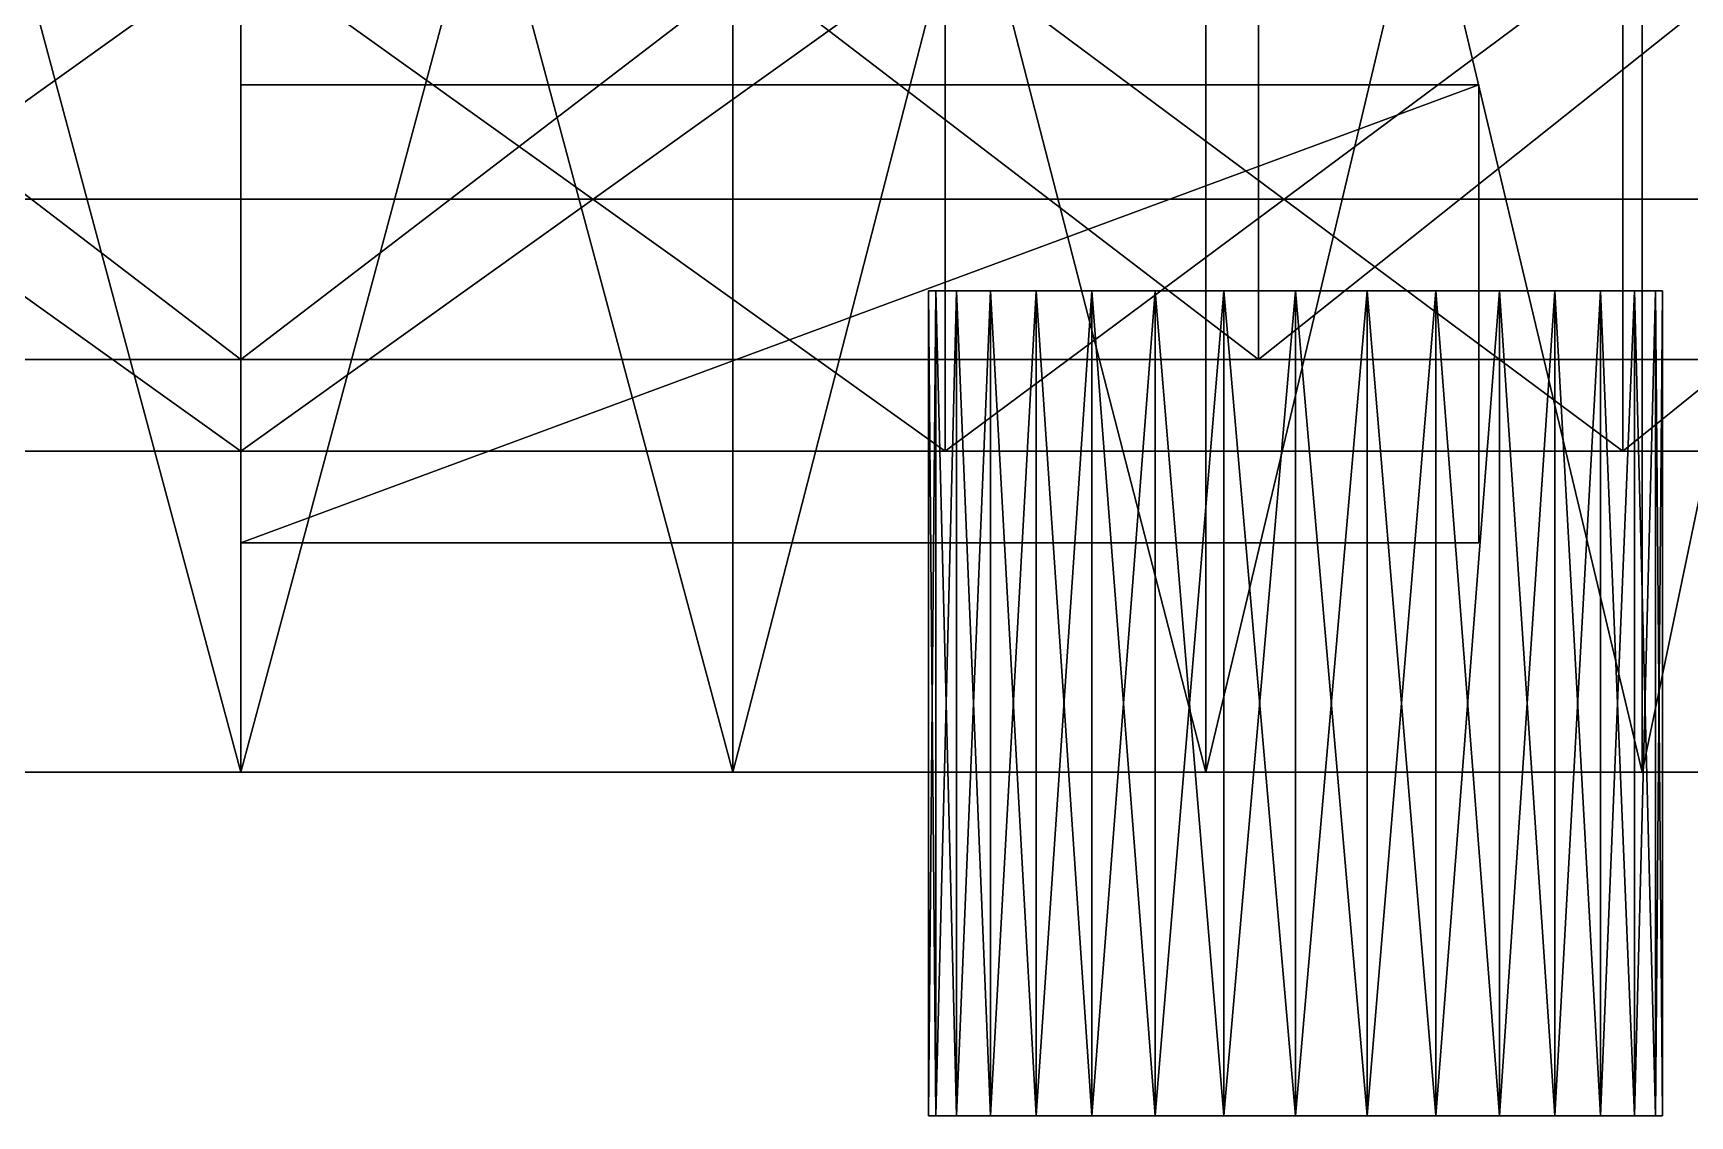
# Model space of a CAD drawing. Header units: millimetres. Extents: x -18 to 4450, y -985 to 970.
# Drawn here: x 725.9 to 798.2, y -895 to -847.8 of the extents above; entities that cross this region are included whole.
import ezdxf

# ---------------------------------------------------------------- set-up
doc = ezdxf.new("R2010")
doc.units = ezdxf.units.MM
for name, color, linetype in [('body__left_front_fender', 40, 'CONTINUOUS'), ('running_gear__front_left_hub_cap', 9, 'CONTINUOUS'), ('running_gear__front_left_inner_rim_shadow', 250, 'CONTINUOUS'), ('running_gear__front_left_lug_nut_2', 9, 'CONTINUOUS'), ('running_gear__front_left_lug_nut_6', 9, 'CONTINUOUS'), ('running_gear__front_left_outer_rim_ring', 9, 'CONTINUOUS'), ('running_gear__front_left_rim_vent_slot_2', 151, 'CONTINUOUS'), ('running_gear__front_left_rim_vent_slot_5', 151, 'CONTINUOUS')]:
    doc.layers.add(name, color=color, linetype=linetype)

msp = doc.modelspace()

# ---------------------------------------------------------------- linework, layer by layer
at = {"layer": 'body__left_front_fender'}
for points in [[(305.999994, -855.000019, 796.000004), (305.999994, -819.000006, 759.99999), (1093.999982, -819.000006, 759.99999)], [(305.999994, -855.000019, 796.000004), (1093.999982, -819.000006, 759.99999), (1093.999982, -855.000019, 796.000004)], [(305.999994, -855.000019, 984.000027), (305.999994, -819.000006, 1019.999981), (1093.999982, -819.000006, 1019.999981)], [(305.999994, -855.000019, 984.000027), (1093.999982, -819.000006, 1019.999981), (1093.999982, -855.000019, 984.000027)], [(305.999994, -855.000019, 796.000004), (1093.999982, -855.000019, 796.000004), (1093.999982, -855.000019, 984.000027)], [(305.999994, -855.000019, 796.000004), (1093.999982, -855.000019, 984.000027), (305.999994, -855.000019, 984.000027)]]:
    msp.add_3dface(points, dxfattribs=at)
at = {"layer": 'running_gear__front_left_hub_cap'}
for points in [[(735.000014, -879.999995, 504.999995), (735.000014, -800.000012, 504.999995), (713.540077, -800.000012, 502.886355)], [(735.000014, -879.999995, 504.999995), (713.540077, -800.000012, 502.886355), (713.540077, -879.999995, 502.886355)], [(713.540077, -879.999995, 287.113607), (713.540077, -800.000012, 287.113607), (735.000014, -800.000012, 284.999996)], [(713.540077, -879.999995, 287.113607), (735.000014, -800.000012, 284.999996), (735.000014, -879.999995, 284.999996)], [(756.459951, -879.999995, 502.886355), (756.459951, -800.000012, 502.886355), (735.000014, -800.000012, 504.999995)], [(756.459951, -879.999995, 502.886355), (735.000014, -800.000012, 504.999995), (735.000014, -879.999995, 504.999995)], [(735.000014, -879.999995, 284.999996), (735.000014, -800.000012, 284.999996), (756.459951, -800.000012, 287.113607)], [(735.000014, -879.999995, 284.999996), (756.459951, -800.000012, 287.113607), (756.459951, -879.999995, 287.113607)], [(777.095199, -879.999995, 496.626735), (777.095199, -800.000012, 496.626735), (756.459951, -800.000012, 502.886355)], [(777.095199, -879.999995, 496.626735), (756.459951, -800.000012, 502.886355), (756.459951, -879.999995, 502.886355)], [(756.459951, -879.999995, 287.113607), (756.459951, -800.000012, 287.113607), (777.095199, -800.000012, 293.373257)], [(756.459951, -879.999995, 287.113607), (777.095199, -800.000012, 293.373257), (777.095199, -879.999995, 293.373257)], [(796.112716, -879.999995, 486.461669), (796.112716, -800.000012, 486.461669), (777.095199, -800.000012, 496.626735)], [(796.112716, -879.999995, 486.461669), (777.095199, -800.000012, 496.626735), (777.095199, -879.999995, 496.626735)], [(777.095199, -879.999995, 293.373257), (777.095199, -800.000012, 293.373257), (796.112716, -800.000012, 303.538352)], [(777.095199, -879.999995, 293.373257), (796.112716, -800.000012, 303.538352), (796.112716, -879.999995, 303.538352)], [(812.781751, -879.999995, 472.781748), (812.781751, -800.000012, 472.781748), (796.112716, -800.000012, 486.461669)], [(812.781751, -879.999995, 472.781748), (796.112716, -800.000012, 486.461669), (796.112716, -879.999995, 486.461669)], [(796.112716, -879.999995, 303.538352), (796.112716, -800.000012, 303.538352), (812.781751, -800.000012, 317.218244)], [(796.112716, -879.999995, 303.538352), (812.781751, -800.000012, 317.218244), (812.781751, -879.999995, 317.218244)], [(735.000014, -879.999995, 395.000011), (625, -879.999995, 395.000011), (627.11364, -879.999995, 416.459948)], [(735.000014, -879.999995, 395.000011), (627.11364, -879.999995, 373.540074), (625, -879.999995, 395.000011)], [(735.000014, -879.999995, 395.000011), (627.11364, -879.999995, 416.459948), (633.37326, -879.999995, 437.095165)], [(735.000014, -879.999995, 395.000011), (633.37326, -879.999995, 352.904826), (627.11364, -879.999995, 373.540074)], [(735.000014, -879.999995, 395.000011), (633.37326, -879.999995, 437.095165), (643.538356, -879.999995, 456.112713)], [(735.000014, -879.999995, 395.000011), (643.538356, -879.999995, 333.887279), (633.37326, -879.999995, 352.904826)], [(735.000014, -879.999995, 395.000011), (643.538356, -879.999995, 456.112713), (657.218277, -879.999995, 472.781748)], [(735.000014, -879.999995, 395.000011), (657.218277, -879.999995, 317.218244), (643.538356, -879.999995, 333.887279)], [(735.000014, -879.999995, 395.000011), (657.218277, -879.999995, 472.781748), (673.887253, -879.999995, 486.461669)], [(735.000014, -879.999995, 395.000011), (673.887253, -879.999995, 303.538352), (657.218277, -879.999995, 317.218244)], [(735.000014, -879.999995, 395.000011), (673.887253, -879.999995, 486.461669), (692.90483, -879.999995, 496.626735)], [(735.000014, -879.999995, 395.000011), (692.90483, -879.999995, 293.373257), (673.887253, -879.999995, 303.538352)], [(735.000014, -879.999995, 395.000011), (692.90483, -879.999995, 496.626735), (713.540077, -879.999995, 502.886355)], [(735.000014, -879.999995, 395.000011), (713.540077, -879.999995, 287.113607), (692.90483, -879.999995, 293.373257)], [(735.000014, -879.999995, 395.000011), (713.540077, -879.999995, 502.886355), (735.000014, -879.999995, 504.999995)], [(735.000014, -879.999995, 395.000011), (735.000014, -879.999995, 284.999996), (713.540077, -879.999995, 287.113607)], [(735.000014, -879.999995, 395.000011), (842.886388, -879.999995, 416.459948), (845.000029, -879.999995, 395.000011)], [(735.000014, -879.999995, 395.000011), (836.626768, -879.999995, 437.095165), (842.886388, -879.999995, 416.459948)], [(735.000014, -879.999995, 395.000011), (826.461673, -879.999995, 456.112713), (836.626768, -879.999995, 437.095165)], [(735.000014, -879.999995, 395.000011), (812.781751, -879.999995, 472.781748), (826.461673, -879.999995, 456.112713)], [(735.000014, -879.999995, 395.000011), (796.112716, -879.999995, 486.461669), (812.781751, -879.999995, 472.781748)], [(735.000014, -879.999995, 395.000011), (777.095199, -879.999995, 496.626735), (796.112716, -879.999995, 486.461669)], [(735.000014, -879.999995, 395.000011), (756.459951, -879.999995, 502.886355), (777.095199, -879.999995, 496.626735)], [(735.000014, -879.999995, 395.000011), (735.000014, -879.999995, 504.999995), (756.459951, -879.999995, 502.886355)], [(735.000014, -879.999995, 395.000011), (756.459951, -879.999995, 287.113607), (735.000014, -879.999995, 284.999996)], [(735.000014, -879.999995, 395.000011), (777.095199, -879.999995, 293.373257), (756.459951, -879.999995, 287.113607)], [(735.000014, -879.999995, 395.000011), (796.112716, -879.999995, 303.538352), (777.095199, -879.999995, 293.373257)], [(735.000014, -879.999995, 395.000011), (812.781751, -879.999995, 317.218244), (796.112716, -879.999995, 303.538352)], [(735.000014, -879.999995, 395.000011), (826.461673, -879.999995, 333.887279), (812.781751, -879.999995, 317.218244)], [(735.000014, -879.999995, 395.000011), (836.626768, -879.999995, 352.904826), (826.461673, -879.999995, 333.887279)], [(735.000014, -879.999995, 395.000011), (842.886388, -879.999995, 373.540074), (836.626768, -879.999995, 352.904826)], [(735.000014, -879.999995, 395.000011), (845.000029, -879.999995, 395.000011), (842.886388, -879.999995, 373.540074)]]:
    msp.add_3dface(points, dxfattribs=at)
at = {"layer": 'running_gear__front_left_inner_rim_shadow'}
for points in [[(735.000014, -865.999997, 552.50001), (735.000014, -843.999982, 552.50001), (704.273283, -843.999982, 549.473703)], [(735.000014, -865.999997, 552.50001), (704.273283, -843.999982, 549.473703), (704.273283, -865.999997, 549.473703)], [(704.273283, -865.999997, 240.526319), (704.273283, -843.999982, 240.526319), (735.000014, -843.999982, 237.499997)], [(704.273283, -865.999997, 240.526319), (735.000014, -843.999982, 237.499997), (735.000014, -865.999997, 237.499997)], [(765.726745, -865.999997, 549.473703), (765.726745, -843.999982, 549.473703), (735.000014, -843.999982, 552.50001)], [(765.726745, -865.999997, 549.473703), (735.000014, -843.999982, 552.50001), (735.000014, -865.999997, 552.50001)], [(735.000014, -865.999997, 237.499997), (735.000014, -843.999982, 237.499997), (765.726745, -843.999982, 240.526319)], [(735.000014, -865.999997, 237.499997), (765.726745, -843.999982, 240.526319), (765.726745, -865.999997, 240.526319)], [(795.272648, -865.999997, 540.511012), (795.272648, -843.999982, 540.511012), (765.726745, -843.999982, 549.473703)], [(795.272648, -865.999997, 540.511012), (765.726745, -843.999982, 549.473703), (765.726745, -865.999997, 549.473703)], [(765.726745, -865.999997, 240.526319), (765.726745, -843.999982, 240.526319), (795.272648, -843.999982, 249.48898)], [(765.726745, -865.999997, 240.526319), (795.272648, -843.999982, 249.48898), (795.272648, -865.999997, 249.48898)], [(822.502315, -865.999997, 525.956452), (822.502315, -843.999982, 525.956452), (795.272648, -843.999982, 540.511012)], [(822.502315, -865.999997, 525.956452), (795.272648, -843.999982, 540.511012), (795.272648, -865.999997, 540.511012)], [(795.272648, -865.999997, 249.48898), (795.272648, -843.999982, 249.48898), (822.502315, -843.999982, 264.04354)], [(795.272648, -865.999997, 249.48898), (822.502315, -843.999982, 264.04354), (822.502315, -865.999997, 264.04354)], [(735.000014, -865.999997, 395.000011), (577.499986, -865.999997, 395.000011), (580.526292, -865.999997, 425.726712)], [(735.000014, -865.999997, 395.000011), (580.526292, -865.999997, 364.27328), (577.499986, -865.999997, 395.000011)], [(735.000014, -865.999997, 395.000011), (580.526292, -865.999997, 425.726712), (589.488983, -865.999997, 455.272645)], [(735.000014, -865.999997, 395.000011), (589.488983, -865.999997, 334.727347), (580.526292, -865.999997, 364.27328)], [(735.000014, -865.999997, 395.000011), (589.488983, -865.999997, 455.272645), (604.043543, -865.999997, 482.502311)], [(735.000014, -865.999997, 395.000011), (604.043543, -865.999997, 307.49768), (589.488983, -865.999997, 334.727347)], [(735.000014, -865.999997, 395.000011), (604.043543, -865.999997, 482.502311), (623.630702, -865.999997, 506.369293)], [(735.000014, -865.999997, 395.000011), (623.630702, -865.999997, 283.630669), (604.043543, -865.999997, 307.49768)], [(735.000014, -865.999997, 395.000011), (623.630702, -865.999997, 506.369293), (647.497714, -865.999997, 525.956452)], [(735.000014, -865.999997, 395.000011), (647.497714, -865.999997, 264.04354), (623.630702, -865.999997, 283.630669)], [(735.000014, -865.999997, 395.000011), (647.497714, -865.999997, 525.956452), (674.72738, -865.999997, 540.511012)], [(735.000014, -865.999997, 395.000011), (674.72738, -865.999997, 249.48898), (647.497714, -865.999997, 264.04354)], [(735.000014, -865.999997, 395.000011), (674.72738, -865.999997, 540.511012), (704.273283, -865.999997, 549.473703)], [(735.000014, -865.999997, 395.000011), (704.273283, -865.999997, 240.526319), (674.72738, -865.999997, 249.48898)], [(735.000014, -865.999997, 395.000011), (704.273283, -865.999997, 549.473703), (735.000014, -865.999997, 552.50001)], [(735.000014, -865.999997, 395.000011), (735.000014, -865.999997, 237.499997), (704.273283, -865.999997, 240.526319)], [(735.000014, -865.999997, 395.000011), (889.473677, -865.999997, 425.726712), (892.499983, -865.999997, 395.000011)], [(735.000014, -865.999997, 395.000011), (880.511045, -865.999997, 455.272645), (889.473677, -865.999997, 425.726712)], [(735.000014, -865.999997, 395.000011), (865.956485, -865.999997, 482.502311), (880.511045, -865.999997, 455.272645)], [(735.000014, -865.999997, 395.000011), (846.369326, -865.999997, 506.369293), (865.956485, -865.999997, 482.502311)], [(735.000014, -865.999997, 395.000011), (822.502315, -865.999997, 525.956452), (846.369326, -865.999997, 506.369293)], [(735.000014, -865.999997, 395.000011), (795.272648, -865.999997, 540.511012), (822.502315, -865.999997, 525.956452)], [(735.000014, -865.999997, 395.000011), (765.726745, -865.999997, 549.473703), (795.272648, -865.999997, 540.511012)], [(735.000014, -865.999997, 395.000011), (735.000014, -865.999997, 552.50001), (765.726745, -865.999997, 549.473703)], [(735.000014, -865.999997, 395.000011), (765.726745, -865.999997, 240.526319), (735.000014, -865.999997, 237.499997)], [(735.000014, -865.999997, 395.000011), (795.272648, -865.999997, 249.48898), (765.726745, -865.999997, 240.526319)], [(735.000014, -865.999997, 395.000011), (822.502315, -865.999997, 264.04354), (795.272648, -865.999997, 249.48898)], [(735.000014, -865.999997, 395.000011), (846.369326, -865.999997, 283.630669), (822.502315, -865.999997, 264.04354)], [(735.000014, -865.999997, 395.000011), (865.956485, -865.999997, 307.49768), (846.369326, -865.999997, 283.630669)], [(735.000014, -865.999997, 395.000011), (880.511045, -865.999997, 334.727347), (865.956485, -865.999997, 307.49768)], [(735.000014, -865.999997, 395.000011), (889.473677, -865.999997, 364.27328), (880.511045, -865.999997, 334.727347)], [(735.000014, -865.999997, 395.000011), (892.499983, -865.999997, 395.000011), (889.473677, -865.999997, 364.27328)]]:
    msp.add_3dface(points, dxfattribs=at)
at = {"layer": 'running_gear__front_left_lug_nut_2'}
for points in [[(765.307426, -894.999981, 477.79578), (765.307426, -859.000027, 477.79578), (764.999986, -859.000027, 474.674344)], [(765.307426, -894.999981, 477.79578), (764.999986, -859.000027, 474.674344), (764.999986, -894.999981, 474.674344)], [(781.000018, -859.000027, 474.674344), (765.307426, -859.000027, 477.79578), (764.999986, -859.000027, 474.674344)], [(764.999986, -894.999981, 474.674344), (764.999986, -859.000027, 474.674344), (765.307426, -859.000027, 471.552879)], [(764.999986, -894.999981, 474.674344), (765.307426, -859.000027, 471.552879), (765.307426, -894.999981, 471.552879)], [(781.000018, -859.000027, 474.674344), (764.999986, -859.000027, 474.674344), (765.307426, -859.000027, 471.552879)], [(766.217947, -894.999981, 480.797261), (766.217947, -859.000027, 480.797261), (765.307426, -859.000027, 477.79578)], [(766.217947, -894.999981, 480.797261), (765.307426, -859.000027, 477.79578), (765.307426, -894.999981, 477.79578)], [(781.000018, -859.000027, 474.674344), (766.217947, -859.000027, 480.797261), (765.307426, -859.000027, 477.79578)], [(765.307426, -894.999981, 471.552879), (765.307426, -859.000027, 471.552879), (766.217947, -859.000027, 468.551397)], [(765.307426, -894.999981, 471.552879), (766.217947, -859.000027, 468.551397), (766.217947, -894.999981, 468.551397)], [(781.000018, -859.000027, 474.674344), (765.307426, -859.000027, 471.552879), (766.217947, -859.000027, 468.551397)], [(767.6965, -894.999981, 483.563453), (767.6965, -859.000027, 483.563453), (766.217947, -859.000027, 480.797261)], [(767.6965, -894.999981, 483.563453), (766.217947, -859.000027, 480.797261), (766.217947, -894.999981, 480.797261)], [(781.000018, -859.000027, 474.674344), (767.6965, -859.000027, 483.563453), (766.217947, -859.000027, 480.797261)], [(766.217947, -894.999981, 468.551397), (766.217947, -859.000027, 468.551397), (767.6965, -859.000027, 465.785205)], [(766.217947, -894.999981, 468.551397), (767.6965, -859.000027, 465.785205), (767.6965, -894.999981, 465.785205)], [(781.000018, -859.000027, 474.674344), (766.217947, -859.000027, 468.551397), (767.6965, -859.000027, 465.785205)], [(769.686282, -894.999981, 485.988051), (769.686282, -859.000027, 485.988051), (767.6965, -859.000027, 483.563453)], [(769.686282, -894.999981, 485.988051), (767.6965, -859.000027, 483.563453), (767.6965, -894.999981, 483.563453)], [(781.000018, -859.000027, 474.674344), (769.686282, -859.000027, 485.988051), (767.6965, -859.000027, 483.563453)], [(767.6965, -894.999981, 465.785205), (767.6965, -859.000027, 465.785205), (769.686282, -859.000027, 463.360637)], [(767.6965, -894.999981, 465.785205), (769.686282, -859.000027, 463.360637), (769.686282, -894.999981, 463.360637)], [(781.000018, -859.000027, 474.674344), (767.6965, -859.000027, 465.785205), (769.686282, -859.000027, 463.360637)], [(772.110879, -894.999981, 487.977862), (772.110879, -859.000027, 487.977862), (769.686282, -859.000027, 485.988051)], [(772.110879, -894.999981, 487.977862), (769.686282, -859.000027, 485.988051), (769.686282, -894.999981, 485.988051)], [(781.000018, -859.000027, 474.674344), (772.110879, -859.000027, 487.977862), (769.686282, -859.000027, 485.988051)], [(769.686282, -894.999981, 463.360637), (769.686282, -859.000027, 463.360637), (772.110879, -859.000027, 461.370826)], [(769.686282, -894.999981, 463.360637), (772.110879, -859.000027, 461.370826), (772.110879, -894.999981, 461.370826)], [(781.000018, -859.000027, 474.674344), (769.686282, -859.000027, 463.360637), (772.110879, -859.000027, 461.370826)], [(774.877071, -894.999981, 489.456415), (774.877071, -859.000027, 489.456415), (772.110879, -859.000027, 487.977862)], [(774.877071, -894.999981, 489.456415), (772.110879, -859.000027, 487.977862), (772.110879, -894.999981, 487.977862)], [(781.000018, -859.000027, 474.674344), (774.877071, -859.000027, 489.456415), (772.110879, -859.000027, 487.977862)], [(772.110879, -894.999981, 461.370826), (772.110879, -859.000027, 461.370826), (774.877071, -859.000027, 459.892273)], [(772.110879, -894.999981, 461.370826), (774.877071, -859.000027, 459.892273), (774.877071, -894.999981, 459.892273)], [(781.000018, -859.000027, 474.674344), (772.110879, -859.000027, 461.370826), (774.877071, -859.000027, 459.892273)], [(777.878582, -894.999981, 490.366906), (777.878582, -859.000027, 490.366906), (774.877071, -859.000027, 489.456415)], [(777.878582, -894.999981, 490.366906), (774.877071, -859.000027, 489.456415), (774.877071, -894.999981, 489.456415)], [(781.000018, -859.000027, 474.674344), (777.878582, -859.000027, 490.366906), (774.877071, -859.000027, 489.456415)], [(774.877071, -894.999981, 459.892273), (774.877071, -859.000027, 459.892273), (777.878582, -859.000027, 458.981782)], [(774.877071, -894.999981, 459.892273), (777.878582, -859.000027, 458.981782), (777.878582, -894.999981, 458.981782)], [(781.000018, -859.000027, 474.674344), (774.877071, -859.000027, 459.892273), (777.878582, -859.000027, 458.981782)], [(781.000018, -894.999981, 490.674347), (781.000018, -859.000027, 490.674347), (777.878582, -859.000027, 490.366906)], [(781.000018, -894.999981, 490.674347), (777.878582, -859.000027, 490.366906), (777.878582, -894.999981, 490.366906)], [(781.000018, -859.000027, 474.674344), (781.000018, -859.000027, 490.674347), (777.878582, -859.000027, 490.366906)], [(777.878582, -894.999981, 458.981782), (777.878582, -859.000027, 458.981782), (781.000018, -859.000027, 458.674341)], [(777.878582, -894.999981, 458.981782), (781.000018, -859.000027, 458.674341), (781.000018, -894.999981, 458.674341)], [(781.000018, -859.000027, 474.674344), (777.878582, -859.000027, 458.981782), (781.000018, -859.000027, 458.674341)], [(781.000018, -859.000027, 474.674344), (796.999991, -859.000027, 474.674344), (796.69255, -859.000027, 477.79578)], [(781.000018, -859.000027, 474.674344), (796.69255, -859.000027, 477.79578), (795.782089, -859.000027, 480.797261)], [(781.000018, -859.000027, 474.674344), (795.782089, -859.000027, 480.797261), (794.303536, -859.000027, 483.563453)], [(781.000018, -859.000027, 474.674344), (794.303536, -859.000027, 483.563453), (792.313695, -859.000027, 485.988051)], [(781.000018, -859.000027, 474.674344), (792.313695, -859.000027, 485.988051), (789.889097, -859.000027, 487.977862)], [(781.000018, -859.000027, 474.674344), (789.889097, -859.000027, 487.977862), (787.122905, -859.000027, 489.456415)], [(781.000018, -859.000027, 474.674344), (787.122905, -859.000027, 489.456415), (784.121454, -859.000027, 490.366906)], [(784.121454, -894.999981, 490.366906), (784.121454, -859.000027, 490.366906), (781.000018, -859.000027, 490.674347)], [(784.121454, -894.999981, 490.366906), (781.000018, -859.000027, 490.674347), (781.000018, -894.999981, 490.674347)], [(781.000018, -859.000027, 474.674344), (784.121454, -859.000027, 490.366906), (781.000018, -859.000027, 490.674347)], [(781.000018, -894.999981, 458.674341), (781.000018, -859.000027, 458.674341), (784.121454, -859.000027, 458.981782)], [(781.000018, -894.999981, 458.674341), (784.121454, -859.000027, 458.981782), (784.121454, -894.999981, 458.981782)], [(781.000018, -859.000027, 474.674344), (781.000018, -859.000027, 458.674341), (784.121454, -859.000027, 458.981782)], [(781.000018, -859.000027, 474.674344), (784.121454, -859.000027, 458.981782), (787.122905, -859.000027, 459.892273)], [(781.000018, -859.000027, 474.674344), (787.122905, -859.000027, 459.892273), (789.889097, -859.000027, 461.370826)], [(781.000018, -859.000027, 474.674344), (789.889097, -859.000027, 461.370826), (792.313695, -859.000027, 463.360637)], [(781.000018, -859.000027, 474.674344), (792.313695, -859.000027, 463.360637), (794.303536, -859.000027, 465.785205)], [(781.000018, -859.000027, 474.674344), (794.303536, -859.000027, 465.785205), (795.782089, -859.000027, 468.551397)], [(781.000018, -859.000027, 474.674344), (795.782089, -859.000027, 468.551397), (796.69255, -859.000027, 471.552879)], [(781.000018, -859.000027, 474.674344), (796.69255, -859.000027, 471.552879), (796.999991, -859.000027, 474.674344)], [(787.122905, -894.999981, 489.456415), (787.122905, -859.000027, 489.456415), (784.121454, -859.000027, 490.366906)], [(787.122905, -894.999981, 489.456415), (784.121454, -859.000027, 490.366906), (784.121454, -894.999981, 490.366906)], [(784.121454, -894.999981, 458.981782), (784.121454, -859.000027, 458.981782), (787.122905, -859.000027, 459.892273)], [(784.121454, -894.999981, 458.981782), (787.122905, -859.000027, 459.892273), (787.122905, -894.999981, 459.892273)], [(789.889097, -894.999981, 487.977862), (789.889097, -859.000027, 487.977862), (787.122905, -859.000027, 489.456415)], [(789.889097, -894.999981, 487.977862), (787.122905, -859.000027, 489.456415), (787.122905, -894.999981, 489.456415)], [(787.122905, -894.999981, 459.892273), (787.122905, -859.000027, 459.892273), (789.889097, -859.000027, 461.370826)], [(787.122905, -894.999981, 459.892273), (789.889097, -859.000027, 461.370826), (789.889097, -894.999981, 461.370826)], [(792.313695, -894.999981, 485.988051), (792.313695, -859.000027, 485.988051), (789.889097, -859.000027, 487.977862)], [(792.313695, -894.999981, 485.988051), (789.889097, -859.000027, 487.977862), (789.889097, -894.999981, 487.977862)], [(789.889097, -894.999981, 461.370826), (789.889097, -859.000027, 461.370826), (792.313695, -859.000027, 463.360637)], [(789.889097, -894.999981, 461.370826), (792.313695, -859.000027, 463.360637), (792.313695, -894.999981, 463.360637)], [(794.303536, -894.999981, 483.563453), (794.303536, -859.000027, 483.563453), (792.313695, -859.000027, 485.988051)], [(794.303536, -894.999981, 483.563453), (792.313695, -859.000027, 485.988051), (792.313695, -894.999981, 485.988051)], [(792.313695, -894.999981, 463.360637), (792.313695, -859.000027, 463.360637), (794.303536, -859.000027, 465.785205)], [(792.313695, -894.999981, 463.360637), (794.303536, -859.000027, 465.785205), (794.303536, -894.999981, 465.785205)], [(795.782089, -894.999981, 480.797261), (795.782089, -859.000027, 480.797261), (794.303536, -859.000027, 483.563453)], [(795.782089, -894.999981, 480.797261), (794.303536, -859.000027, 483.563453), (794.303536, -894.999981, 483.563453)], [(794.303536, -894.999981, 465.785205), (794.303536, -859.000027, 465.785205), (795.782089, -859.000027, 468.551397)], [(794.303536, -894.999981, 465.785205), (795.782089, -859.000027, 468.551397), (795.782089, -894.999981, 468.551397)], [(796.69255, -894.999981, 477.79578), (796.69255, -859.000027, 477.79578), (795.782089, -859.000027, 480.797261)], [(796.69255, -894.999981, 477.79578), (795.782089, -859.000027, 480.797261), (795.782089, -894.999981, 480.797261)], [(795.782089, -894.999981, 468.551397), (795.782089, -859.000027, 468.551397), (796.69255, -859.000027, 471.552879)], [(795.782089, -894.999981, 468.551397), (796.69255, -859.000027, 471.552879), (796.69255, -894.999981, 471.552879)], [(796.999991, -894.999981, 474.674344), (796.999991, -859.000027, 474.674344), (796.69255, -859.000027, 477.79578)], [(796.999991, -894.999981, 474.674344), (796.69255, -859.000027, 477.79578), (796.69255, -894.999981, 477.79578)], [(796.69255, -894.999981, 471.552879), (796.69255, -859.000027, 471.552879), (796.999991, -859.000027, 474.674344)], [(796.69255, -894.999981, 471.552879), (796.999991, -859.000027, 474.674344), (796.999991, -894.999981, 474.674344)], [(781.000018, -894.999981, 474.674344), (764.999986, -894.999981, 474.674344), (765.307426, -894.999981, 477.79578)], [(781.000018, -894.999981, 474.674344), (765.307426, -894.999981, 471.552879), (764.999986, -894.999981, 474.674344)], [(781.000018, -894.999981, 474.674344), (765.307426, -894.999981, 477.79578), (766.217947, -894.999981, 480.797261)], [(781.000018, -894.999981, 474.674344), (766.217947, -894.999981, 468.551397), (765.307426, -894.999981, 471.552879)], [(781.000018, -894.999981, 474.674344), (766.217947, -894.999981, 480.797261), (767.6965, -894.999981, 483.563453)], [(781.000018, -894.999981, 474.674344), (767.6965, -894.999981, 465.785205), (766.217947, -894.999981, 468.551397)], [(781.000018, -894.999981, 474.674344), (767.6965, -894.999981, 483.563453), (769.686282, -894.999981, 485.988051)], [(781.000018, -894.999981, 474.674344), (769.686282, -894.999981, 463.360637), (767.6965, -894.999981, 465.785205)], [(781.000018, -894.999981, 474.674344), (769.686282, -894.999981, 485.988051), (772.110879, -894.999981, 487.977862)], [(781.000018, -894.999981, 474.674344), (772.110879, -894.999981, 461.370826), (769.686282, -894.999981, 463.360637)], [(781.000018, -894.999981, 474.674344), (772.110879, -894.999981, 487.977862), (774.877071, -894.999981, 489.456415)], [(781.000018, -894.999981, 474.674344), (774.877071, -894.999981, 459.892273), (772.110879, -894.999981, 461.370826)], [(781.000018, -894.999981, 474.674344), (774.877071, -894.999981, 489.456415), (777.878582, -894.999981, 490.366906)], [(781.000018, -894.999981, 474.674344), (777.878582, -894.999981, 458.981782), (774.877071, -894.999981, 459.892273)], [(781.000018, -894.999981, 474.674344), (777.878582, -894.999981, 490.366906), (781.000018, -894.999981, 490.674347)], [(781.000018, -894.999981, 474.674344), (781.000018, -894.999981, 458.674341), (777.878582, -894.999981, 458.981782)], [(781.000018, -894.999981, 474.674344), (796.69255, -894.999981, 477.79578), (796.999991, -894.999981, 474.674344)], [(781.000018, -894.999981, 474.674344), (795.782089, -894.999981, 480.797261), (796.69255, -894.999981, 477.79578)], [(781.000018, -894.999981, 474.674344), (794.303536, -894.999981, 483.563453), (795.782089, -894.999981, 480.797261)], [(781.000018, -894.999981, 474.674344), (792.313695, -894.999981, 485.988051), (794.303536, -894.999981, 483.563453)], [(781.000018, -894.999981, 474.674344), (789.889097, -894.999981, 487.977862), (792.313695, -894.999981, 485.988051)], [(781.000018, -894.999981, 474.674344), (787.122905, -894.999981, 489.456415), (789.889097, -894.999981, 487.977862)], [(781.000018, -894.999981, 474.674344), (784.121454, -894.999981, 490.366906), (787.122905, -894.999981, 489.456415)], [(781.000018, -894.999981, 474.674344), (781.000018, -894.999981, 490.674347), (784.121454, -894.999981, 490.366906)], [(781.000018, -894.999981, 474.674344), (784.121454, -894.999981, 458.981782), (781.000018, -894.999981, 458.674341)], [(781.000018, -894.999981, 474.674344), (787.122905, -894.999981, 459.892273), (784.121454, -894.999981, 458.981782)], [(781.000018, -894.999981, 474.674344), (789.889097, -894.999981, 461.370826), (787.122905, -894.999981, 459.892273)], [(781.000018, -894.999981, 474.674344), (792.313695, -894.999981, 463.360637), (789.889097, -894.999981, 461.370826)], [(781.000018, -894.999981, 474.674344), (794.303536, -894.999981, 465.785205), (792.313695, -894.999981, 463.360637)], [(781.000018, -894.999981, 474.674344), (795.782089, -894.999981, 468.551397), (794.303536, -894.999981, 465.785205)], [(781.000018, -894.999981, 474.674344), (796.69255, -894.999981, 471.552879), (795.782089, -894.999981, 468.551397)], [(781.000018, -894.999981, 474.674344), (796.999991, -894.999981, 474.674344), (796.69255, -894.999981, 471.552879)]]:
    msp.add_3dface(points, dxfattribs=at)
at = {"layer": 'running_gear__front_left_lug_nut_6'}
for points in [[(765.307426, -894.999981, 318.447113), (765.307426, -859.000027, 318.447113), (764.999986, -859.000027, 315.325677)], [(765.307426, -894.999981, 318.447113), (764.999986, -859.000027, 315.325677), (764.999986, -894.999981, 315.325677)], [(781.000018, -859.000027, 315.325677), (765.307426, -859.000027, 318.447113), (764.999986, -859.000027, 315.325677)], [(764.999986, -894.999981, 315.325677), (764.999986, -859.000027, 315.325677), (765.307426, -859.000027, 312.204212)], [(764.999986, -894.999981, 315.325677), (765.307426, -859.000027, 312.204212), (765.307426, -894.999981, 312.204212)], [(781.000018, -859.000027, 315.325677), (764.999986, -859.000027, 315.325677), (765.307426, -859.000027, 312.204212)], [(766.217947, -894.999981, 321.448594), (766.217947, -859.000027, 321.448594), (765.307426, -859.000027, 318.447113)], [(766.217947, -894.999981, 321.448594), (765.307426, -859.000027, 318.447113), (765.307426, -894.999981, 318.447113)], [(781.000018, -859.000027, 315.325677), (766.217947, -859.000027, 321.448594), (765.307426, -859.000027, 318.447113)], [(765.307426, -894.999981, 312.204212), (765.307426, -859.000027, 312.204212), (766.217947, -859.000027, 309.202731)], [(765.307426, -894.999981, 312.204212), (766.217947, -859.000027, 309.202731), (766.217947, -894.999981, 309.202731)], [(781.000018, -859.000027, 315.325677), (765.307426, -859.000027, 312.204212), (766.217947, -859.000027, 309.202731)], [(767.6965, -894.999981, 324.214786), (767.6965, -859.000027, 324.214786), (766.217947, -859.000027, 321.448594)], [(767.6965, -894.999981, 324.214786), (766.217947, -859.000027, 321.448594), (766.217947, -894.999981, 321.448594)], [(781.000018, -859.000027, 315.325677), (767.6965, -859.000027, 324.214786), (766.217947, -859.000027, 321.448594)], [(766.217947, -894.999981, 309.202731), (766.217947, -859.000027, 309.202731), (767.6965, -859.000027, 306.436539)], [(766.217947, -894.999981, 309.202731), (767.6965, -859.000027, 306.436539), (767.6965, -894.999981, 306.436539)], [(781.000018, -859.000027, 315.325677), (766.217947, -859.000027, 309.202731), (767.6965, -859.000027, 306.436539)], [(769.686282, -894.999981, 326.639384), (769.686282, -859.000027, 326.639384), (767.6965, -859.000027, 324.214786)], [(769.686282, -894.999981, 326.639384), (767.6965, -859.000027, 324.214786), (767.6965, -894.999981, 324.214786)], [(781.000018, -859.000027, 315.325677), (769.686282, -859.000027, 326.639384), (767.6965, -859.000027, 324.214786)], [(767.6965, -894.999981, 306.436539), (767.6965, -859.000027, 306.436539), (769.686282, -859.000027, 304.011941)], [(767.6965, -894.999981, 306.436539), (769.686282, -859.000027, 304.011941), (769.686282, -894.999981, 304.011941)], [(781.000018, -859.000027, 315.325677), (767.6965, -859.000027, 306.436539), (769.686282, -859.000027, 304.011941)], [(772.110879, -894.999981, 328.629166), (772.110879, -859.000027, 328.629166), (769.686282, -859.000027, 326.639384)], [(772.110879, -894.999981, 328.629166), (769.686282, -859.000027, 326.639384), (769.686282, -894.999981, 326.639384)], [(781.000018, -859.000027, 315.325677), (772.110879, -859.000027, 328.629166), (769.686282, -859.000027, 326.639384)], [(769.686282, -894.999981, 304.011941), (769.686282, -859.000027, 304.011941), (772.110879, -859.000027, 302.022159)], [(769.686282, -894.999981, 304.011941), (772.110879, -859.000027, 302.022159), (772.110879, -894.999981, 302.022159)], [(781.000018, -859.000027, 315.325677), (769.686282, -859.000027, 304.011941), (772.110879, -859.000027, 302.022159)], [(774.877071, -894.999981, 330.107749), (774.877071, -859.000027, 330.107749), (772.110879, -859.000027, 328.629166)], [(774.877071, -894.999981, 330.107749), (772.110879, -859.000027, 328.629166), (772.110879, -894.999981, 328.629166)], [(781.000018, -859.000027, 315.325677), (774.877071, -859.000027, 330.107749), (772.110879, -859.000027, 328.629166)], [(772.110879, -894.999981, 302.022159), (772.110879, -859.000027, 302.022159), (774.877071, -859.000027, 300.543576)], [(772.110879, -894.999981, 302.022159), (774.877071, -859.000027, 300.543576), (774.877071, -894.999981, 300.543576)], [(781.000018, -859.000027, 315.325677), (772.110879, -859.000027, 302.022159), (774.877071, -859.000027, 300.543576)], [(777.878582, -894.999981, 331.018239), (777.878582, -859.000027, 331.018239), (774.877071, -859.000027, 330.107749)], [(777.878582, -894.999981, 331.018239), (774.877071, -859.000027, 330.107749), (774.877071, -894.999981, 330.107749)], [(781.000018, -859.000027, 315.325677), (777.878582, -859.000027, 331.018239), (774.877071, -859.000027, 330.107749)], [(774.877071, -894.999981, 300.543576), (774.877071, -859.000027, 300.543576), (777.878582, -859.000027, 299.633086)], [(774.877071, -894.999981, 300.543576), (777.878582, -859.000027, 299.633086), (777.878582, -894.999981, 299.633086)], [(781.000018, -859.000027, 315.325677), (774.877071, -859.000027, 300.543576), (777.878582, -859.000027, 299.633086)], [(781.000018, -894.999981, 331.32565), (781.000018, -859.000027, 331.32565), (777.878582, -859.000027, 331.018239)], [(781.000018, -894.999981, 331.32565), (777.878582, -859.000027, 331.018239), (777.878582, -894.999981, 331.018239)], [(781.000018, -859.000027, 315.325677), (781.000018, -859.000027, 331.32565), (777.878582, -859.000027, 331.018239)], [(777.878582, -894.999981, 299.633086), (777.878582, -859.000027, 299.633086), (781.000018, -859.000027, 299.325675)], [(777.878582, -894.999981, 299.633086), (781.000018, -859.000027, 299.325675), (781.000018, -894.999981, 299.325675)], [(781.000018, -859.000027, 315.325677), (777.878582, -859.000027, 299.633086), (781.000018, -859.000027, 299.325675)], [(781.000018, -859.000027, 315.325677), (796.999991, -859.000027, 315.325677), (796.69255, -859.000027, 318.447113)], [(781.000018, -859.000027, 315.325677), (796.69255, -859.000027, 318.447113), (795.782089, -859.000027, 321.448594)], [(781.000018, -859.000027, 315.325677), (795.782089, -859.000027, 321.448594), (794.303536, -859.000027, 324.214786)], [(781.000018, -859.000027, 315.325677), (794.303536, -859.000027, 324.214786), (792.313695, -859.000027, 326.639384)], [(781.000018, -859.000027, 315.325677), (792.313695, -859.000027, 326.639384), (789.889097, -859.000027, 328.629166)], [(781.000018, -859.000027, 315.325677), (789.889097, -859.000027, 328.629166), (787.122905, -859.000027, 330.107749)], [(781.000018, -859.000027, 315.325677), (787.122905, -859.000027, 330.107749), (784.121454, -859.000027, 331.018239)], [(784.121454, -894.999981, 331.018239), (784.121454, -859.000027, 331.018239), (781.000018, -859.000027, 331.32565)], [(784.121454, -894.999981, 331.018239), (781.000018, -859.000027, 331.32565), (781.000018, -894.999981, 331.32565)], [(781.000018, -859.000027, 315.325677), (784.121454, -859.000027, 331.018239), (781.000018, -859.000027, 331.32565)], [(781.000018, -894.999981, 299.325675), (781.000018, -859.000027, 299.325675), (784.121454, -859.000027, 299.633086)], [(781.000018, -894.999981, 299.325675), (784.121454, -859.000027, 299.633086), (784.121454, -894.999981, 299.633086)], [(781.000018, -859.000027, 315.325677), (781.000018, -859.000027, 299.325675), (784.121454, -859.000027, 299.633086)], [(781.000018, -859.000027, 315.325677), (784.121454, -859.000027, 299.633086), (787.122905, -859.000027, 300.543576)], [(781.000018, -859.000027, 315.325677), (787.122905, -859.000027, 300.543576), (789.889097, -859.000027, 302.022159)], [(781.000018, -859.000027, 315.325677), (789.889097, -859.000027, 302.022159), (792.313695, -859.000027, 304.011941)], [(781.000018, -859.000027, 315.325677), (792.313695, -859.000027, 304.011941), (794.303536, -859.000027, 306.436539)], [(781.000018, -859.000027, 315.325677), (794.303536, -859.000027, 306.436539), (795.782089, -859.000027, 309.202731)], [(781.000018, -859.000027, 315.325677), (795.782089, -859.000027, 309.202731), (796.69255, -859.000027, 312.204212)], [(781.000018, -859.000027, 315.325677), (796.69255, -859.000027, 312.204212), (796.999991, -859.000027, 315.325677)], [(787.122905, -894.999981, 330.107749), (787.122905, -859.000027, 330.107749), (784.121454, -859.000027, 331.018239)], [(787.122905, -894.999981, 330.107749), (784.121454, -859.000027, 331.018239), (784.121454, -894.999981, 331.018239)], [(784.121454, -894.999981, 299.633086), (784.121454, -859.000027, 299.633086), (787.122905, -859.000027, 300.543576)], [(784.121454, -894.999981, 299.633086), (787.122905, -859.000027, 300.543576), (787.122905, -894.999981, 300.543576)], [(789.889097, -894.999981, 328.629166), (789.889097, -859.000027, 328.629166), (787.122905, -859.000027, 330.107749)], [(789.889097, -894.999981, 328.629166), (787.122905, -859.000027, 330.107749), (787.122905, -894.999981, 330.107749)], [(787.122905, -894.999981, 300.543576), (787.122905, -859.000027, 300.543576), (789.889097, -859.000027, 302.022159)], [(787.122905, -894.999981, 300.543576), (789.889097, -859.000027, 302.022159), (789.889097, -894.999981, 302.022159)], [(792.313695, -894.999981, 326.639384), (792.313695, -859.000027, 326.639384), (789.889097, -859.000027, 328.629166)], [(792.313695, -894.999981, 326.639384), (789.889097, -859.000027, 328.629166), (789.889097, -894.999981, 328.629166)], [(789.889097, -894.999981, 302.022159), (789.889097, -859.000027, 302.022159), (792.313695, -859.000027, 304.011941)], [(789.889097, -894.999981, 302.022159), (792.313695, -859.000027, 304.011941), (792.313695, -894.999981, 304.011941)], [(794.303536, -894.999981, 324.214786), (794.303536, -859.000027, 324.214786), (792.313695, -859.000027, 326.639384)], [(794.303536, -894.999981, 324.214786), (792.313695, -859.000027, 326.639384), (792.313695, -894.999981, 326.639384)], [(792.313695, -894.999981, 304.011941), (792.313695, -859.000027, 304.011941), (794.303536, -859.000027, 306.436539)], [(792.313695, -894.999981, 304.011941), (794.303536, -859.000027, 306.436539), (794.303536, -894.999981, 306.436539)], [(795.782089, -894.999981, 321.448594), (795.782089, -859.000027, 321.448594), (794.303536, -859.000027, 324.214786)], [(795.782089, -894.999981, 321.448594), (794.303536, -859.000027, 324.214786), (794.303536, -894.999981, 324.214786)], [(794.303536, -894.999981, 306.436539), (794.303536, -859.000027, 306.436539), (795.782089, -859.000027, 309.202731)], [(794.303536, -894.999981, 306.436539), (795.782089, -859.000027, 309.202731), (795.782089, -894.999981, 309.202731)], [(796.69255, -894.999981, 318.447113), (796.69255, -859.000027, 318.447113), (795.782089, -859.000027, 321.448594)], [(796.69255, -894.999981, 318.447113), (795.782089, -859.000027, 321.448594), (795.782089, -894.999981, 321.448594)], [(795.782089, -894.999981, 309.202731), (795.782089, -859.000027, 309.202731), (796.69255, -859.000027, 312.204212)], [(795.782089, -894.999981, 309.202731), (796.69255, -859.000027, 312.204212), (796.69255, -894.999981, 312.204212)], [(796.999991, -894.999981, 315.325677), (796.999991, -859.000027, 315.325677), (796.69255, -859.000027, 318.447113)], [(796.999991, -894.999981, 315.325677), (796.69255, -859.000027, 318.447113), (796.69255, -894.999981, 318.447113)], [(796.69255, -894.999981, 312.204212), (796.69255, -859.000027, 312.204212), (796.999991, -859.000027, 315.325677)], [(796.69255, -894.999981, 312.204212), (796.999991, -859.000027, 315.325677), (796.999991, -894.999981, 315.325677)], [(781.000018, -894.999981, 315.325677), (764.999986, -894.999981, 315.325677), (765.307426, -894.999981, 318.447113)], [(781.000018, -894.999981, 315.325677), (765.307426, -894.999981, 312.204212), (764.999986, -894.999981, 315.325677)], [(781.000018, -894.999981, 315.325677), (765.307426, -894.999981, 318.447113), (766.217947, -894.999981, 321.448594)], [(781.000018, -894.999981, 315.325677), (766.217947, -894.999981, 309.202731), (765.307426, -894.999981, 312.204212)], [(781.000018, -894.999981, 315.325677), (766.217947, -894.999981, 321.448594), (767.6965, -894.999981, 324.214786)], [(781.000018, -894.999981, 315.325677), (767.6965, -894.999981, 306.436539), (766.217947, -894.999981, 309.202731)], [(781.000018, -894.999981, 315.325677), (767.6965, -894.999981, 324.214786), (769.686282, -894.999981, 326.639384)], [(781.000018, -894.999981, 315.325677), (769.686282, -894.999981, 304.011941), (767.6965, -894.999981, 306.436539)], [(781.000018, -894.999981, 315.325677), (769.686282, -894.999981, 326.639384), (772.110879, -894.999981, 328.629166)], [(781.000018, -894.999981, 315.325677), (772.110879, -894.999981, 302.022159), (769.686282, -894.999981, 304.011941)], [(781.000018, -894.999981, 315.325677), (772.110879, -894.999981, 328.629166), (774.877071, -894.999981, 330.107749)], [(781.000018, -894.999981, 315.325677), (774.877071, -894.999981, 300.543576), (772.110879, -894.999981, 302.022159)], [(781.000018, -894.999981, 315.325677), (774.877071, -894.999981, 330.107749), (777.878582, -894.999981, 331.018239)], [(781.000018, -894.999981, 315.325677), (777.878582, -894.999981, 299.633086), (774.877071, -894.999981, 300.543576)], [(781.000018, -894.999981, 315.325677), (777.878582, -894.999981, 331.018239), (781.000018, -894.999981, 331.32565)], [(781.000018, -894.999981, 315.325677), (781.000018, -894.999981, 299.325675), (777.878582, -894.999981, 299.633086)], [(781.000018, -894.999981, 315.325677), (796.69255, -894.999981, 318.447113), (796.999991, -894.999981, 315.325677)], [(781.000018, -894.999981, 315.325677), (795.782089, -894.999981, 321.448594), (796.69255, -894.999981, 318.447113)], [(781.000018, -894.999981, 315.325677), (794.303536, -894.999981, 324.214786), (795.782089, -894.999981, 321.448594)], [(781.000018, -894.999981, 315.325677), (792.313695, -894.999981, 326.639384), (794.303536, -894.999981, 324.214786)], [(781.000018, -894.999981, 315.325677), (789.889097, -894.999981, 328.629166), (792.313695, -894.999981, 326.639384)], [(781.000018, -894.999981, 315.325677), (787.122905, -894.999981, 330.107749), (789.889097, -894.999981, 328.629166)], [(781.000018, -894.999981, 315.325677), (784.121454, -894.999981, 331.018239), (787.122905, -894.999981, 330.107749)], [(781.000018, -894.999981, 315.325677), (781.000018, -894.999981, 331.32565), (784.121454, -894.999981, 331.018239)], [(781.000018, -894.999981, 315.325677), (784.121454, -894.999981, 299.633086), (781.000018, -894.999981, 299.325675)], [(781.000018, -894.999981, 315.325677), (787.122905, -894.999981, 300.543576), (784.121454, -894.999981, 299.633086)], [(781.000018, -894.999981, 315.325677), (789.889097, -894.999981, 302.022159), (787.122905, -894.999981, 300.543576)], [(781.000018, -894.999981, 315.325677), (792.313695, -894.999981, 304.011941), (789.889097, -894.999981, 302.022159)], [(781.000018, -894.999981, 315.325677), (794.303536, -894.999981, 306.436539), (792.313695, -894.999981, 304.011941)], [(781.000018, -894.999981, 315.325677), (795.782089, -894.999981, 309.202731), (794.303536, -894.999981, 306.436539)], [(781.000018, -894.999981, 315.325677), (796.69255, -894.999981, 312.204212), (795.782089, -894.999981, 309.202731)], [(781.000018, -894.999981, 315.325677), (796.999991, -894.999981, 315.325677), (796.69255, -894.999981, 312.204212)]]:
    msp.add_3dface(points, dxfattribs=at)
at = {"layer": 'running_gear__front_left_outer_rim_ring'}
for points in [[(735.000014, -861.999989, 622.500002), (735.000014, -828.000009, 622.500002), (690.616965, -828.000009, 618.128657)], [(735.000014, -861.999989, 622.500002), (690.616965, -828.000009, 618.128657), (690.616965, -861.999989, 618.128657)], [(690.616965, -861.999989, 171.871349), (690.616965, -828.000009, 171.871349), (735.000014, -828.000009, 167.500004)], [(690.616965, -861.999989, 171.871349), (735.000014, -828.000009, 167.500004), (735.000014, -861.999989, 167.500004)], [(779.383063, -861.999989, 618.128657), (779.383063, -828.000009, 618.128657), (735.000014, -828.000009, 622.500002)], [(779.383063, -861.999989, 618.128657), (735.000014, -828.000009, 622.500002), (735.000014, -861.999989, 622.500002)], [(735.000014, -861.999989, 167.500004), (735.000014, -828.000009, 167.500004), (779.383063, -828.000009, 171.871349)], [(735.000014, -861.999989, 167.500004), (779.383063, -828.000009, 171.871349), (779.383063, -861.999989, 171.871349)], [(822.060466, -861.999989, 605.182588), (822.060466, -828.000009, 605.182588), (779.383063, -828.000009, 618.128657)], [(822.060466, -861.999989, 605.182588), (779.383063, -828.000009, 618.128657), (779.383063, -861.999989, 618.128657)], [(779.383063, -861.999989, 171.871349), (779.383063, -828.000009, 171.871349), (822.060466, -828.000009, 184.817404)], [(779.383063, -861.999989, 171.871349), (822.060466, -828.000009, 184.817404), (822.060466, -861.999989, 184.817404)], [(735.000014, -861.999989, 395.000011), (507.499993, -861.999989, 395.000011), (511.871338, -861.999989, 439.38306)], [(735.000014, -861.999989, 395.000011), (511.871338, -861.999989, 350.616962), (507.499993, -861.999989, 395.000011)], [(735.000014, -861.999989, 395.000011), (511.871338, -861.999989, 439.38306), (524.817407, -861.999989, 482.060492)], [(735.000014, -861.999989, 395.000011), (524.817407, -861.999989, 307.939529), (511.871338, -861.999989, 350.616962)], [(735.000014, -861.999989, 395.000011), (524.817407, -861.999989, 482.060492), (545.840681, -861.999989, 521.392226)], [(735.000014, -861.999989, 395.000011), (545.840681, -861.999989, 268.607765), (524.817407, -861.999989, 307.939529)], [(735.000014, -861.999989, 395.000011), (545.840681, -861.999989, 521.392226), (574.133217, -861.999989, 555.866778)], [(735.000014, -861.999989, 395.000011), (574.133217, -861.999989, 234.133214), (545.840681, -861.999989, 268.607765)], [(735.000014, -861.999989, 395.000011), (574.133217, -861.999989, 555.866778), (608.607769, -861.999989, 584.159315)], [(735.000014, -861.999989, 395.000011), (608.607769, -861.999989, 205.840662), (574.133217, -861.999989, 234.133214)], [(735.000014, -861.999989, 395.000011), (608.607769, -861.999989, 584.159315), (647.939503, -861.999989, 605.182588)], [(735.000014, -861.999989, 395.000011), (647.939503, -861.999989, 184.817404), (608.607769, -861.999989, 205.840662)], [(735.000014, -861.999989, 395.000011), (647.939503, -861.999989, 605.182588), (690.616965, -861.999989, 618.128657)], [(735.000014, -861.999989, 395.000011), (690.616965, -861.999989, 171.871349), (647.939503, -861.999989, 184.817404)], [(735.000014, -861.999989, 395.000011), (690.616965, -861.999989, 618.128657), (735.000014, -861.999989, 622.500002)], [(735.000014, -861.999989, 395.000011), (735.000014, -861.999989, 167.500004), (690.616965, -861.999989, 171.871349)], [(735.000014, -861.999989, 395.000011), (958.128631, -861.999989, 439.38306), (962.499976, -861.999989, 395.000011)], [(735.000014, -861.999989, 395.000011), (945.182621, -861.999989, 482.060492), (958.128631, -861.999989, 439.38306)], [(735.000014, -861.999989, 395.000011), (924.159348, -861.999989, 521.392226), (945.182621, -861.999989, 482.060492)], [(735.000014, -861.999989, 395.000011), (895.866811, -861.999989, 555.866778), (924.159348, -861.999989, 521.392226)], [(735.000014, -861.999989, 395.000011), (861.3922, -861.999989, 584.159315), (895.866811, -861.999989, 555.866778)], [(735.000014, -861.999989, 395.000011), (822.060466, -861.999989, 605.182588), (861.3922, -861.999989, 584.159315)], [(735.000014, -861.999989, 395.000011), (779.383063, -861.999989, 618.128657), (822.060466, -861.999989, 605.182588)], [(735.000014, -861.999989, 395.000011), (735.000014, -861.999989, 622.500002), (779.383063, -861.999989, 618.128657)], [(735.000014, -861.999989, 395.000011), (779.383063, -861.999989, 171.871349), (735.000014, -861.999989, 167.500004)], [(735.000014, -861.999989, 395.000011), (822.060466, -861.999989, 184.817404), (779.383063, -861.999989, 171.871349)], [(735.000014, -861.999989, 395.000011), (861.3922, -861.999989, 205.840662), (822.060466, -861.999989, 184.817404)], [(735.000014, -861.999989, 395.000011), (895.866811, -861.999989, 234.133214), (861.3922, -861.999989, 205.840662)], [(735.000014, -861.999989, 395.000011), (924.159348, -861.999989, 268.607765), (895.866811, -861.999989, 234.133214)], [(735.000014, -861.999989, 395.000011), (945.182621, -861.999989, 307.939529), (924.159348, -861.999989, 268.607765)], [(735.000014, -861.999989, 395.000011), (958.128631, -861.999989, 350.616962), (945.182621, -861.999989, 307.939529)], [(735.000014, -861.999989, 395.000011), (962.499976, -861.999989, 395.000011), (958.128631, -861.999989, 350.616962)]]:
    msp.add_3dface(points, dxfattribs=at)
at = {"layer": 'running_gear__front_left_rim_vent_slot_2'}
for points in [[(735.000014, -870.000005, 560.000002), (735.000014, -870.000005, 593.999982), (735.000014, -850.000024, 593.999982)], [(735.000014, -870.000005, 560.000002), (735.000014, -850.000024, 593.999982), (735.000014, -850.000024, 560.000002)], [(735.000014, -850.000024, 560.000002), (735.000014, -850.000024, 593.999982), (788.999975, -850.000024, 593.999982)], [(735.000014, -850.000024, 560.000002), (788.999975, -850.000024, 593.999982), (788.999975, -850.000024, 560.000002)], [(735.000014, -870.000005, 593.999982), (788.999975, -870.000005, 593.999982), (788.999975, -850.000024, 593.999982)], [(735.000014, -870.000005, 593.999982), (788.999975, -850.000024, 593.999982), (735.000014, -850.000024, 593.999982)], [(735.000014, -870.000005, 560.000002), (735.000014, -850.000024, 560.000002), (788.999975, -850.000024, 560.000002)], [(735.000014, -870.000005, 560.000002), (788.999975, -850.000024, 560.000002), (788.999975, -870.000005, 560.000002)], [(788.999975, -870.000005, 560.000002), (788.999975, -850.000024, 560.000002), (788.999975, -850.000024, 593.999982)], [(788.999975, -870.000005, 560.000002), (788.999975, -850.000024, 593.999982), (788.999975, -870.000005, 593.999982)], [(735.000014, -870.000005, 560.000002), (788.999975, -870.000005, 560.000002), (788.999975, -870.000005, 593.999982)], [(735.000014, -870.000005, 560.000002), (788.999975, -870.000005, 593.999982), (735.000014, -870.000005, 593.999982)]]:
    msp.add_3dface(points, dxfattribs=at)
at = {"layer": 'running_gear__front_left_rim_vent_slot_5'}
for points in [[(735.000014, -870.000005, 230.000004), (735.000014, -870.000005, 263.999999), (735.000014, -850.000024, 263.999999)], [(735.000014, -870.000005, 230.000004), (735.000014, -850.000024, 263.999999), (735.000014, -850.000024, 230.000004)], [(735.000014, -850.000024, 230.000004), (735.000014, -850.000024, 263.999999), (788.999975, -850.000024, 263.999999)], [(735.000014, -850.000024, 230.000004), (788.999975, -850.000024, 263.999999), (788.999975, -850.000024, 230.000004)], [(735.000014, -870.000005, 263.999999), (788.999975, -870.000005, 263.999999), (788.999975, -850.000024, 263.999999)], [(735.000014, -870.000005, 263.999999), (788.999975, -850.000024, 263.999999), (735.000014, -850.000024, 263.999999)], [(735.000014, -870.000005, 230.000004), (735.000014, -850.000024, 230.000004), (788.999975, -850.000024, 230.000004)], [(735.000014, -870.000005, 230.000004), (788.999975, -850.000024, 230.000004), (788.999975, -870.000005, 230.000004)], [(788.999975, -870.000005, 230.000004), (788.999975, -850.000024, 230.000004), (788.999975, -850.000024, 263.999999)], [(788.999975, -870.000005, 230.000004), (788.999975, -850.000024, 263.999999), (788.999975, -870.000005, 263.999999)], [(735.000014, -870.000005, 230.000004), (788.999975, -870.000005, 230.000004), (788.999975, -870.000005, 263.999999)], [(735.000014, -870.000005, 230.000004), (788.999975, -870.000005, 263.999999), (735.000014, -870.000005, 263.999999)]]:
    msp.add_3dface(points, dxfattribs=at)

doc.saveas('drawing.dxf')
